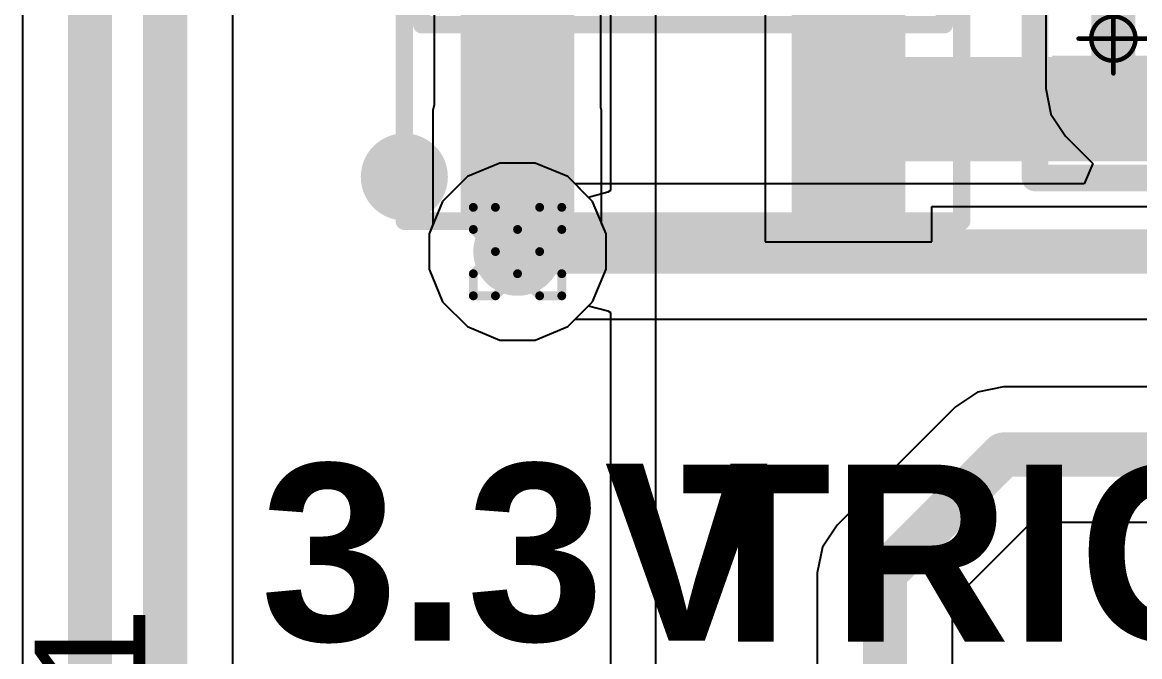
# Model space of a CAD drawing. Header units: inches. Extents: x -13 to 356, y -4 to 120.
# Drawn here: x 3.61 to 10.03, y 10.85 to 14.49 of the extents above; entities that cross this region are included whole.
import ezdxf

# ---------------------------------------------------------------- set-up
doc = ezdxf.new("R2010")
doc.units = ezdxf.units.IN
for name, color, linetype in [('Bottom Layer', 5, 'Continuous'), ('Drill Drawing', 1, 'Continuous'), ('GND', 16, 'Continuous'), ('Mechanical 13', 56, 'Continuous'), ('Mechanical 15', 56, 'Continuous'), ('POWER', 76, 'Continuous'), ('Top Layer', 1, 'Continuous'), ('Top Overlay', 2, 'Continuous'), ('Top Paste', 8, 'Continuous'), ('Top Solder', 216, 'Continuous'), ('Via Holes', 16, 'Continuous')]:
    doc.layers.add(name, color=color, linetype=linetype)
doc.styles.add('Arial', font='', dxfattribs={"height": 0.2})
doc.styles.add('Arial_Bold', font='', dxfattribs={"height": 0.2})
doc.styles.get('Arial').set_extended_font_data('Arial')
doc.styles.get('Arial_Bold').set_extended_font_data('Arial', bold=True)

# ---------------------------------------------------------------- blocks, each defined once
blk = doc.blocks.new('SOT23_3L_21')
at = {"layer": 'Top Layer'}
for points in [[(0.225, 0.625), (-0.225, 0.625), (-0.225, 1.625), (0.225, 1.625)], [(-0.725, -1.643), (-1.175, -1.643), (-1.175, -0.643), (-0.725, -0.643)], [(1.175, -1.643), (0.725, -1.643), (0.725, -0.643), (1.175, -0.643)]]:
    blk.add_hatch(color=1, dxfattribs=at).paths.add_polyline_path(points)
at = {"layer": 'Top Paste'}
for points in [[(0.225, 0.625), (-0.225, 0.625), (-0.225, 1.625), (0.225, 1.625)], [(-0.725, -1.643), (-1.175, -1.643), (-1.175, -0.643), (-0.725, -0.643)], [(1.175, -1.643), (0.725, -1.643), (0.725, -0.643), (1.175, -0.643)]]:
    blk.add_hatch(color=8, dxfattribs=at).paths.add_polyline_path(points)
at = {"layer": 'Top Solder'}
for points in [[(0.3266, 0.5234), (-0.3266, 0.5234), (-0.3266, 1.7266), (0.3266, 1.7266)], [(-0.6234, -1.7446), (-1.2766, -1.7446), (-1.2766, -0.5414), (-0.6234, -0.5414)], [(1.2766, -1.7446), (0.6234, -1.7446), (0.6234, -0.5414), (1.2766, -0.5414)]]:
    blk.add_hatch(color=216, dxfattribs=at).paths.add_polyline_path(points)
at = {"layer": 'Mechanical 13'}
for points in [[(-1.5, 0.65, 0.1, 0.1, 0), (1.5, 0.65, 0.1, 0.1, 0)], [(-1.5, -0.65, 0.1, 0.1, 0), (-1.5, 0.65, 0.1, 0.1, 0)], [(1.5, -0.65, 0.1, 0.1, 0), (1.5, 0.65, 0.1, 0.1, 0)], [(-1.5, -0.65, 0.1, 0.1, 0), (1.5, -0.65, 0.1, 0.1, 0)]]:
    blk.add_lwpolyline(points, format="xyseb", dxfattribs=at)
for points in [[(-1.525, 0.65, 0.05, 0.05, 1), (-1.475, 0.65, 0.05, 0.05, 1)], [(-1.525, 0.65, 0.05, 0.05, 1), (-1.475, 0.65, 0.05, 0.05, 1)], [(1.475, 0.65, 0.05, 0.05, 1), (1.525, 0.65, 0.05, 0.05, 1)], [(1.475, 0.65, 0.05, 0.05, 1), (1.525, 0.65, 0.05, 0.05, 1)], [(-1.525, -0.65, 0.05, 0.05, 1), (-1.475, -0.65, 0.05, 0.05, 1)], [(-1.525, -0.65, 0.05, 0.05, 1), (-1.475, -0.65, 0.05, 0.05, 1)], [(1.475, -0.65, 0.05, 0.05, 1), (1.525, -0.65, 0.05, 0.05, 1)], [(1.475, -0.65, 0.05, 0.05, 1), (1.525, -0.65, 0.05, 0.05, 1)]]:
    blk.add_lwpolyline(points, format="xyseb", close=True, dxfattribs=at)
at = {"layer": 'Mechanical 15'}
for points in [[(-1.6, 1.778, 0.1, 0.1, 0), (1.6, 1.778, 0.1, 0.1, 0)], [(-1.6, -1.778, 0.1, 0.1, 0), (-1.6, 1.778, 0.1, 0.1, 0)], [(1.6, -1.778, 0.1, 0.1, 0), (1.6, 1.778, 0.1, 0.1, 0)], [(0, -0.5, 0.05, 0.05, 0), (0, 0.5, 0.05, 0.05, 0)], [(-0.5, 0, 0.05, 0.05, 0), (0.5, 0, 0.05, 0.05, 0)], [(-1.6, -1.778, 0.1, 0.1, 0), (1.6, -1.778, 0.1, 0.1, 0)]]:
    blk.add_lwpolyline(points, format="xyseb", dxfattribs=at)
for points in [[(-1.625, 1.778, 0.05, 0.05, 1), (-1.575, 1.778, 0.05, 0.05, 1)], [(-1.625, 1.778, 0.05, 0.05, 1), (-1.575, 1.778, 0.05, 0.05, 1)], [(1.575, 1.778, 0.05, 0.05, 1), (1.625, 1.778, 0.05, 0.05, 1)], [(1.575, 1.778, 0.05, 0.05, 1), (1.625, 1.778, 0.05, 0.05, 1)], [(-0.0125, 0.5, 0.025, 0.025, 1), (0.0125, 0.5, 0.025, 0.025, 1)], [(0.35, 0, 0.05, 0.05, 1), (-0.35, 0, 0.05, 0.05, 1)], [(-0.5125, 0, 0.025, 0.025, 1), (-0.4875, 0, 0.025, 0.025, 1)], [(-0.3625, 0, 0.025, 0.025, 1), (-0.3375, 0, 0.025, 0.025, 1)], [(0.3375, 0, 0.025, 0.025, 1), (0.3625, 0, 0.025, 0.025, 1)], [(0.4875, 0, 0.025, 0.025, 1), (0.5125, 0, 0.025, 0.025, 1)], [(-0.0125, -0.5, 0.025, 0.025, 1), (0.0125, -0.5, 0.025, 0.025, 1)], [(-1.625, -1.778, 0.05, 0.05, 1), (-1.575, -1.778, 0.05, 0.05, 1)], [(-1.625, -1.778, 0.05, 0.05, 1), (-1.575, -1.778, 0.05, 0.05, 1)], [(1.575, -1.778, 0.05, 0.05, 1), (1.625, -1.778, 0.05, 0.05, 1)], [(1.575, -1.778, 0.05, 0.05, 1), (1.625, -1.778, 0.05, 0.05, 1)]]:
    blk.add_lwpolyline(points, format="xyseb", close=True, dxfattribs=at)
at = {"layer": 'Top Overlay'}
for points in [[(-1.5, -0.3, 0.2, 0.2, 0), (-1.5, 0.7, 0.2, 0.2, 0)], [(-1.5, 0.7, 0.2, 0.2, 0), (-0.7, 0.7, 0.2, 0.2, 0)], [(0.7, 0.7, 0.2, 0.2, 0), (1.5, 0.7, 0.2, 0.2, 0)], [(1.5, -0.3, 0.2, 0.2, 0), (1.5, 0.7, 0.2, 0.2, 0)]]:
    blk.add_lwpolyline(points, format="xyseb", dxfattribs=at)
for points in [[(-1.55, 0.7, 0.1, 0.1, 1), (-1.45, 0.7, 0.1, 0.1, 1)], [(-1.55, 0.7, 0.1, 0.1, 1), (-1.45, 0.7, 0.1, 0.1, 1)], [(-0.75, 0.7, 0.1, 0.1, 1), (-0.65, 0.7, 0.1, 0.1, 1)], [(0.65, 0.7, 0.1, 0.1, 1), (0.75, 0.7, 0.1, 0.1, 1)], [(1.45, 0.7, 0.1, 0.1, 1), (1.55, 0.7, 0.1, 0.1, 1)], [(1.45, 0.7, 0.1, 0.1, 1), (1.55, 0.7, 0.1, 0.1, 1)], [(-1.55, -0.3, 0.1, 0.1, 1), (-1.45, -0.3, 0.1, 0.1, 1)], [(1.45, -0.3, 0.1, 0.1, 1), (1.55, -0.3, 0.1, 0.1, 1)], [(-1.475, -1.524, 0.25, 0.25, 1), (-1.725, -1.524, 0.25, 0.25, 1)], [(-1.7875, -1.524, 0.125, 0.125, 1), (-1.6625, -1.524, 0.125, 0.125, 1)], [(-1.5375, -1.524, 0.125, 0.125, 1), (-1.4125, -1.524, 0.125, 0.125, 1)]]:
    blk.add_lwpolyline(points, format="xyseb", close=True, dxfattribs=at)
blk = doc.blocks.new('R_0402_L_56')
at = {"layer": 'Top Layer'}
for points in [[(-0.6001, 0.2499), (-0.2001, 0.2499), (-0.2001, -0.2501), (-0.6001, -0.2501)], [(0.2499, 0.2499), (0.6499, 0.2499), (0.6499, -0.2501), (0.2499, -0.2501)]]:
    blk.add_hatch(color=1, dxfattribs=at).paths.add_polyline_path(points)
at = {"layer": 'Top Paste'}
for points in [[(-0.6001, 0.2499), (-0.2001, 0.2499), (-0.2001, -0.2501), (-0.6001, -0.2501)], [(0.2499, 0.2499), (0.6499, 0.2499), (0.6499, -0.2501), (0.2499, -0.2501)]]:
    blk.add_hatch(color=8, dxfattribs=at).paths.add_polyline_path(points)
at = {"layer": 'Top Solder'}
for points in [[(-0.7017, 0.3515), (-0.0985, 0.3515), (-0.0985, -0.3517), (-0.7017, -0.3517)], [(0.1483, 0.3515), (0.7515, 0.3515), (0.7515, -0.3517), (0.1483, -0.3517)]]:
    blk.add_hatch(color=216, dxfattribs=at).paths.add_polyline_path(points)
at = {"layer": 'Mechanical 15'}
for points in [[(0, 0.2, 0.0254, 0.0254, 0), (0, -0.2, 0.0254, 0.0254, 0)], [(-0.2, 0, 0.0254, 0.0254, 0), (0.2, 0, 0.0254, 0.0254, 0)]]:
    blk.add_lwpolyline(points, format="xyseb", dxfattribs=at)
for points in [[(-0.0063, 0.2, 0.0127, 0.0127, 1), (0.0063, 0.2, 0.0127, 0.0127, 1)], [(0.127, 0, 0.0254, 0.0254, 1), (-0.127, 0, 0.0254, 0.0254, 1)], [(-0.2063, 0, 0.0127, 0.0127, 1), (-0.1936, 0, 0.0127, 0.0127, 1)], [(-0.1333, 0, 0.0127, 0.0127, 1), (-0.1206, 0, 0.0127, 0.0127, 1)], [(0.1206, 0, 0.0127, 0.0127, 1), (0.1333, 0, 0.0127, 0.0127, 1)], [(0.1936, 0, 0.0127, 0.0127, 1), (0.2063, 0, 0.0127, 0.0127, 1)], [(-0.0063, -0.2, 0.0127, 0.0127, 1), (0.0063, -0.2, 0.0127, 0.0127, 1)]]:
    blk.add_lwpolyline(points, format="xyseb", close=True, dxfattribs=at)
at = {"layer": 'Top Overlay'}
for points in [[(-0.8001, 0.4499, 0.1524, 0.1524, 0), (0.8499, 0.4499, 0.1524, 0.1524, 0)], [(-0.8001, 0.4499, 0.1524, 0.1524, 0), (-0.8001, -0.4501, 0.1524, 0.1524, 0)], [(0.8499, 0.4499, 0.1524, 0.1524, 0), (0.8499, -0.4501, 0.1524, 0.1524, 0)], [(-0.8001, -0.4501, 0.1524, 0.1524, 0), (0.8499, -0.4501, 0.1524, 0.1524, 0)]]:
    blk.add_lwpolyline(points, format="xyseb", dxfattribs=at)
for points in [[(-0.8382, 0.4499, 0.0762, 0.0762, 1), (-0.762, 0.4499, 0.0762, 0.0762, 1)], [(-0.8382, 0.4499, 0.0762, 0.0762, 1), (-0.762, 0.4499, 0.0762, 0.0762, 1)], [(0.8118, 0.4499, 0.0762, 0.0762, 1), (0.888, 0.4499, 0.0762, 0.0762, 1)], [(0.8118, 0.4499, 0.0762, 0.0762, 1), (0.888, 0.4499, 0.0762, 0.0762, 1)], [(-0.8382, -0.4501, 0.0762, 0.0762, 1), (-0.762, -0.4501, 0.0762, 0.0762, 1)], [(-0.8382, -0.4501, 0.0762, 0.0762, 1), (-0.762, -0.4501, 0.0762, 0.0762, 1)], [(0.8118, -0.4501, 0.0762, 0.0762, 1), (0.888, -0.4501, 0.0762, 0.0762, 1)], [(0.8118, -0.4501, 0.0762, 0.0762, 1), (0.888, -0.4501, 0.0762, 0.0762, 1)]]:
    blk.add_lwpolyline(points, format="xyseb", close=True, dxfattribs=at)

msp = doc.modelspace()

# ---------------------------------------------------------------- hatches: boundary and pattern name
at = {"layer": 'Bottom Layer'}
h = msp.add_hatch(color=5, dxfattribs=at)
edge = h.paths.add_edge_path()
edge.add_arc((6.4534, 13.1762), 0.254, 0, 360)
at = {"layer": 'GND'}
h = msp.add_hatch(color=16, dxfattribs=at)
edge = h.paths.add_edge_path()
edge.add_arc((6.4534, 13.1762), 0.254, 0, 360)
at = {"layer": 'POWER'}
h = msp.add_hatch(color=76, dxfattribs=at)
edge = h.paths.add_edge_path()
edge.add_arc((6.4534, 13.1762), 0.254, 0, 360)
at = {"layer": 'Top Layer'}
for points in [[(8.3534, 13.694), (12.557, 13.694), (12.557, 14.294), (8.3534, 14.294)], [(6.6768, 13.9861), (6.2268, 13.9861), (6.2268, 13.1762), (6.6768, 13.1762)]]:
    msp.add_hatch(color=1, dxfattribs=at).paths.add_polyline_path(points)
h = msp.add_hatch(color=1, dxfattribs=at)
edge = h.paths.add_edge_path()
edge.add_arc((6.4534, 13.1762), 0.254, 0, 360)
at = {"layer": 'Via Holes'}
h = msp.add_hatch(color=7, dxfattribs=at)
edge = h.paths.add_edge_path()
edge.add_arc((6.4534, 13.1762), 0.127, 0, 360)

# ---------------------------------------------------------------- linework, layer by layer
at = {"layer": 'Bottom Layer'}
for p, q in [((3.6103, 15.9528), (3.6103, 8.7738)), ((4.819, 9.1522), (4.819, 15.6131)), ((9.4858, 14.9187), (9.4858, 14.1132)), ((9.4858, 14.1132), (9.5154, 13.9646)), ((9.5154, 13.9646), (9.5996, 13.8385)), ((9.5996, 13.8385), (9.7561, 13.682)), ((6.3524, 13.6842), (6.1657, 13.6069)), ((6.5545, 13.6842), (6.3524, 13.6842)), ((6.7412, 13.6069), (6.5545, 13.6842)), ((9.7561, 13.682), (9.7075, 13.5647)), ((6.1657, 13.6069), (6.0228, 13.464)), ((6.7834, 13.5647), (6.7412, 13.6069)), ((9.7075, 13.5647), (6.7834, 13.5647)), ((6.0228, 13.464), (5.9454, 13.2772)), ((5.9454, 13.2772), (5.9454, 13.0751)), ((5.9454, 13.0751), (6.0228, 12.8884)), ((6.0228, 12.8884), (6.1657, 12.7455)), ((6.7412, 12.7455), (6.7834, 12.7877)), ((6.7834, 12.7877), (15.6089, 12.7877)), ((6.1657, 12.7455), (6.3524, 12.6682)), ((6.5545, 12.6682), (6.7412, 12.7455)), ((6.3524, 12.6682), (6.5545, 12.6682)), ((9.2429, 12.3994), (9.0942, 12.3698)), ((15.8177, 12.3994), (9.2429, 12.3994)), ((9.0942, 12.3698), (8.9682, 12.2856)), ((8.9682, 12.2856), (8.2883, 11.6057)), ((8.9515, 11.1701), (9.4038, 11.6224)), ((9.4038, 11.6224), (10.9557, 11.6224)), ((8.2883, 11.6057), (8.2041, 11.4797)), ((8.2041, 11.4797), (8.1745, 11.331)), ((8.1745, 11.331), (8.1745, 10.3531)), ((8.9515, 10.3531), (8.9515, 11.1701))]:
    msp.add_line(p, q, dxfattribs=at)
for points in [[(3.9987, 8.7738, 0.254, 0.254, 0), (3.9987, 15.9528, 0.254, 0.254, 0)], [(4.4305, 8.9527, 0.254, 0.254, 0), (4.4305, 15.774, 0.254, 0.254, 0)], [(9.8742, 14.1132, 0.254, 0.254, 0), (9.8742, 15.2486, 0.254, 0.254, 0)], [(9.8742, 14.1132, 0.254, 0.254, 0), (10.3222, 13.6652, 0.254, 0.254, 0)], [(6.4534, 13.1762, 0.254, 0.254, 0), (15.7698, 13.1762, 0.254, 0.254, 0)], [(8.563, 11.331, 0.254, 0.254, 0), (9.2429, 12.0109, 0.254, 0.254, 0)], [(9.2429, 12.0109, 0.254, 0.254, 0), (16.3547, 12.0109, 0.254, 0.254, 0)], [(8.563, 9.366, 0.254, 0.254, 0), (8.563, 11.331, 0.254, 0.254, 0)]]:
    msp.add_lwpolyline(points, format="xyseb", dxfattribs=at)
for points in [[(9.8107, 14.1132, 0.127, 0.127, 1), (9.9377, 14.1132, 0.127, 0.127, 1)], [(9.8107, 14.1132, 0.127, 0.127, 1), (9.9377, 14.1132, 0.127, 0.127, 1)], [(6.3899, 13.1762, 0.127, 0.127, 1), (6.5169, 13.1762, 0.127, 0.127, 1)], [(9.1794, 12.0109, 0.127, 0.127, 1), (9.3064, 12.0109, 0.127, 0.127, 1)], [(9.1794, 12.0109, 0.127, 0.127, 1), (9.3064, 12.0109, 0.127, 0.127, 1)], [(8.4995, 11.331, 0.127, 0.127, 1), (8.6265, 11.331, 0.127, 0.127, 1)], [(8.4995, 11.331, 0.127, 0.127, 1), (8.6265, 11.331, 0.127, 0.127, 1)]]:
    msp.add_lwpolyline(points, format="xyseb", close=True, dxfattribs=at)
at = {"layer": 'Drill Drawing'}
for points in [[(6.1994, 13.3032, 0.0508, 0.0508, 0), (6.1994, 13.4302, 0.0508, 0.0508, 0)], [(6.1994, 13.4302, 0.0508, 0.0508, 0), (6.3264, 13.4302, 0.0508, 0.0508, 0)], [(6.3264, 13.4302, 0.0508, 0.0508, 0), (6.4534, 13.3032, 0.0508, 0.0508, 0)], [(6.4534, 13.3032, 0.0508, 0.0508, 0), (6.5804, 13.4302, 0.0508, 0.0508, 0)], [(6.5804, 13.4302, 0.0508, 0.0508, 0), (6.7074, 13.4302, 0.0508, 0.0508, 0)], [(6.7074, 13.3032, 0.0508, 0.0508, 0), (6.7074, 13.4302, 0.0508, 0.0508, 0)], [(6.1994, 13.3032, 0.0508, 0.0508, 0), (6.3264, 13.1762, 0.0508, 0.0508, 0)], [(6.5804, 13.1762, 0.0508, 0.0508, 0), (6.7074, 13.3032, 0.0508, 0.0508, 0)], [(6.1994, 13.0492, 0.0508, 0.0508, 0), (6.3264, 13.1762, 0.0508, 0.0508, 0)], [(6.5804, 13.1762, 0.0508, 0.0508, 0), (6.7074, 13.0492, 0.0508, 0.0508, 0)], [(6.1994, 12.9222, 0.0508, 0.0508, 0), (6.1994, 13.0492, 0.0508, 0.0508, 0)], [(6.3264, 12.9222, 0.0508, 0.0508, 0), (6.4534, 13.0492, 0.0508, 0.0508, 0)], [(6.4534, 13.0492, 0.0508, 0.0508, 0), (6.5804, 12.9222, 0.0508, 0.0508, 0)], [(6.7074, 12.9222, 0.0508, 0.0508, 0), (6.7074, 13.0492, 0.0508, 0.0508, 0)], [(6.1994, 12.9222, 0.0508, 0.0508, 0), (6.3264, 12.9222, 0.0508, 0.0508, 0)], [(6.5804, 12.9222, 0.0508, 0.0508, 0), (6.7074, 12.9222, 0.0508, 0.0508, 0)]]:
    msp.add_lwpolyline(points, format="xyseb", dxfattribs=at)
for points in [[(6.1867, 13.4302, 0.0254, 0.0254, 1), (6.2121, 13.4302, 0.0254, 0.0254, 1)], [(6.1867, 13.4302, 0.0254, 0.0254, 1), (6.2121, 13.4302, 0.0254, 0.0254, 1)], [(6.3137, 13.4302, 0.0254, 0.0254, 1), (6.3391, 13.4302, 0.0254, 0.0254, 1)], [(6.3137, 13.4302, 0.0254, 0.0254, 1), (6.3391, 13.4302, 0.0254, 0.0254, 1)], [(6.5677, 13.4302, 0.0254, 0.0254, 1), (6.5931, 13.4302, 0.0254, 0.0254, 1)], [(6.5677, 13.4302, 0.0254, 0.0254, 1), (6.5931, 13.4302, 0.0254, 0.0254, 1)], [(6.6947, 13.4302, 0.0254, 0.0254, 1), (6.7201, 13.4302, 0.0254, 0.0254, 1)], [(6.6947, 13.4302, 0.0254, 0.0254, 1), (6.7201, 13.4302, 0.0254, 0.0254, 1)], [(6.1867, 13.3032, 0.0254, 0.0254, 1), (6.2121, 13.3032, 0.0254, 0.0254, 1)], [(6.1867, 13.3032, 0.0254, 0.0254, 1), (6.2121, 13.3032, 0.0254, 0.0254, 1)], [(6.4407, 13.3032, 0.0254, 0.0254, 1), (6.4661, 13.3032, 0.0254, 0.0254, 1)], [(6.4407, 13.3032, 0.0254, 0.0254, 1), (6.4661, 13.3032, 0.0254, 0.0254, 1)], [(6.6947, 13.3032, 0.0254, 0.0254, 1), (6.7201, 13.3032, 0.0254, 0.0254, 1)], [(6.6947, 13.3032, 0.0254, 0.0254, 1), (6.7201, 13.3032, 0.0254, 0.0254, 1)], [(6.3137, 13.1762, 0.0254, 0.0254, 1), (6.3391, 13.1762, 0.0254, 0.0254, 1)], [(6.3137, 13.1762, 0.0254, 0.0254, 1), (6.3391, 13.1762, 0.0254, 0.0254, 1)], [(6.5677, 13.1762, 0.0254, 0.0254, 1), (6.5931, 13.1762, 0.0254, 0.0254, 1)], [(6.5677, 13.1762, 0.0254, 0.0254, 1), (6.5931, 13.1762, 0.0254, 0.0254, 1)], [(6.1867, 13.0492, 0.0254, 0.0254, 1), (6.2121, 13.0492, 0.0254, 0.0254, 1)], [(6.1867, 13.0492, 0.0254, 0.0254, 1), (6.2121, 13.0492, 0.0254, 0.0254, 1)], [(6.4407, 13.0492, 0.0254, 0.0254, 1), (6.4661, 13.0492, 0.0254, 0.0254, 1)], [(6.4407, 13.0492, 0.0254, 0.0254, 1), (6.4661, 13.0492, 0.0254, 0.0254, 1)], [(6.6947, 13.0492, 0.0254, 0.0254, 1), (6.7201, 13.0492, 0.0254, 0.0254, 1)], [(6.6947, 13.0492, 0.0254, 0.0254, 1), (6.7201, 13.0492, 0.0254, 0.0254, 1)], [(6.1867, 12.9222, 0.0254, 0.0254, 1), (6.2121, 12.9222, 0.0254, 0.0254, 1)], [(6.1867, 12.9222, 0.0254, 0.0254, 1), (6.2121, 12.9222, 0.0254, 0.0254, 1)], [(6.3137, 12.9222, 0.0254, 0.0254, 1), (6.3391, 12.9222, 0.0254, 0.0254, 1)], [(6.3137, 12.9222, 0.0254, 0.0254, 1), (6.3391, 12.9222, 0.0254, 0.0254, 1)], [(6.5677, 12.9222, 0.0254, 0.0254, 1), (6.5931, 12.9222, 0.0254, 0.0254, 1)], [(6.5677, 12.9222, 0.0254, 0.0254, 1), (6.5931, 12.9222, 0.0254, 0.0254, 1)], [(6.6947, 12.9222, 0.0254, 0.0254, 1), (6.7201, 12.9222, 0.0254, 0.0254, 1)], [(6.6947, 12.9222, 0.0254, 0.0254, 1), (6.7201, 12.9222, 0.0254, 0.0254, 1)]]:
    msp.add_lwpolyline(points, format="xyseb", close=True, dxfattribs=at)
at = {"layer": 'GND'}
for p, q in [((6.3524, 13.6842), (6.1657, 13.6069)), ((6.5545, 13.6842), (6.3524, 13.6842)), ((6.7412, 13.6069), (6.5545, 13.6842)), ((6.1657, 13.6069), (6.0228, 13.464)), ((6.8841, 13.464), (6.7412, 13.6069)), ((6.0228, 13.464), (5.9454, 13.2772)), ((6.9614, 13.2772), (6.8841, 13.464)), ((5.9454, 13.2772), (5.9454, 13.0751)), ((6.9614, 13.0751), (6.9614, 13.2772)), ((5.9454, 13.0751), (6.0228, 12.8884)), ((6.8841, 12.8884), (6.9614, 13.0751)), ((6.0228, 12.8884), (6.1657, 12.7455)), ((6.7412, 12.7455), (6.8841, 12.8884)), ((6.1657, 12.7455), (6.3524, 12.6682)), ((6.5545, 12.6682), (6.7412, 12.7455)), ((6.3524, 12.6682), (6.5545, 12.6682))]:
    msp.add_line(p, q, dxfattribs=at)
at = {"layer": 'POWER'}
for p, q in [((6.9875, 16.7973), (6.9875, 13.5265)), ((7.2465, 7.6153), (7.2465, 16.7973)), ((6.3524, 13.6842), (6.1657, 13.6069)), ((6.5545, 13.6842), (6.3524, 13.6842)), ((6.7412, 13.6069), (6.5545, 13.6842)), ((6.1657, 13.6069), (6.0228, 13.464)), ((6.8605, 13.4876), (6.7412, 13.6069)), ((6.9714, 13.5168), (6.8605, 13.4876)), ((6.9875, 13.5265), (6.9714, 13.5168)), ((6.0228, 13.464), (5.9454, 13.2772)), ((5.9454, 13.2772), (5.9454, 13.0751)), ((5.9454, 13.0751), (6.0228, 12.8884)), ((6.0228, 12.8884), (6.1657, 12.7455)), ((6.7412, 12.7455), (6.8605, 12.8648)), ((6.8605, 12.8648), (6.9714, 12.8356)), ((6.9714, 12.8356), (6.9875, 12.8259)), ((6.9875, 12.8259), (6.9875, 7.8743)), ((6.1657, 12.7455), (6.3524, 12.6682)), ((6.5545, 12.6682), (6.7412, 12.7455)), ((6.3524, 12.6682), (6.5545, 12.6682))]:
    msp.add_line(p, q, dxfattribs=at)
at = {"layer": 'Top Layer'}
for p, q in [((5.9744, 14.7397), (5.9744, 14.0192)), ((6.9324, 14.0031), (6.9324, 14.7397)), ((7.8744, 14.7397), (7.8744, 13.2317)), ((5.9744, 14.0192), (5.9679, 13.9861)), ((5.9679, 13.9861), (5.9679, 13.3314)), ((6.9358, 13.9861), (6.9324, 14.0031)), ((6.9358, 13.3391), (6.9358, 13.9861)), ((8.8324, 13.2317), (8.8324, 13.435)), ((8.8324, 13.435), (10.993, 13.435)), ((5.9679, 13.3314), (5.9454, 13.2772)), ((6.9614, 13.2772), (6.9358, 13.3391)), ((5.9454, 13.2772), (5.9454, 13.0751)), ((6.9614, 13.0751), (6.9614, 13.2772)), ((7.8744, 13.2317), (8.8324, 13.2317)), ((5.9454, 13.0751), (6.0228, 12.8884)), ((6.8841, 12.8884), (6.9614, 13.0751)), ((6.0228, 12.8884), (6.1657, 12.7455)), ((6.7412, 12.7455), (6.8841, 12.8884)), ((6.1657, 12.7455), (6.3524, 12.6682)), ((6.5545, 12.6682), (6.7412, 12.7455)), ((6.3524, 12.6682), (6.5545, 12.6682))]:
    msp.add_line(p, q, dxfattribs=at)

# ---------------------------------------------------------------- block references
msp.add_blockref('SOT23_3L_21', (7.4034, 15.1287))
at = {"rotation": 90}
msp.add_blockref('R_0402_L_56', (9.8742, 14.3988), dxfattribs=at)

# ---------------------------------------------------------------- texts
at = {"layer": 'Top Overlay'}
for s, height, rotation, style, p in [('3.3V', 1.016, 360, 'Arial_Bold', (4.9778, 10.9423)), ('TRIG', 1.016, 360, 'Arial_Bold', (7.3886, 10.9375)), ('C1', 0.635, 90, 'Arial', (4.3161, 9.9998))]:
    msp.add_text(s, height=height, rotation=rotation, dxfattribs=dict(at, style=style)).set_placement(p)

doc.saveas('drawing.dxf')
